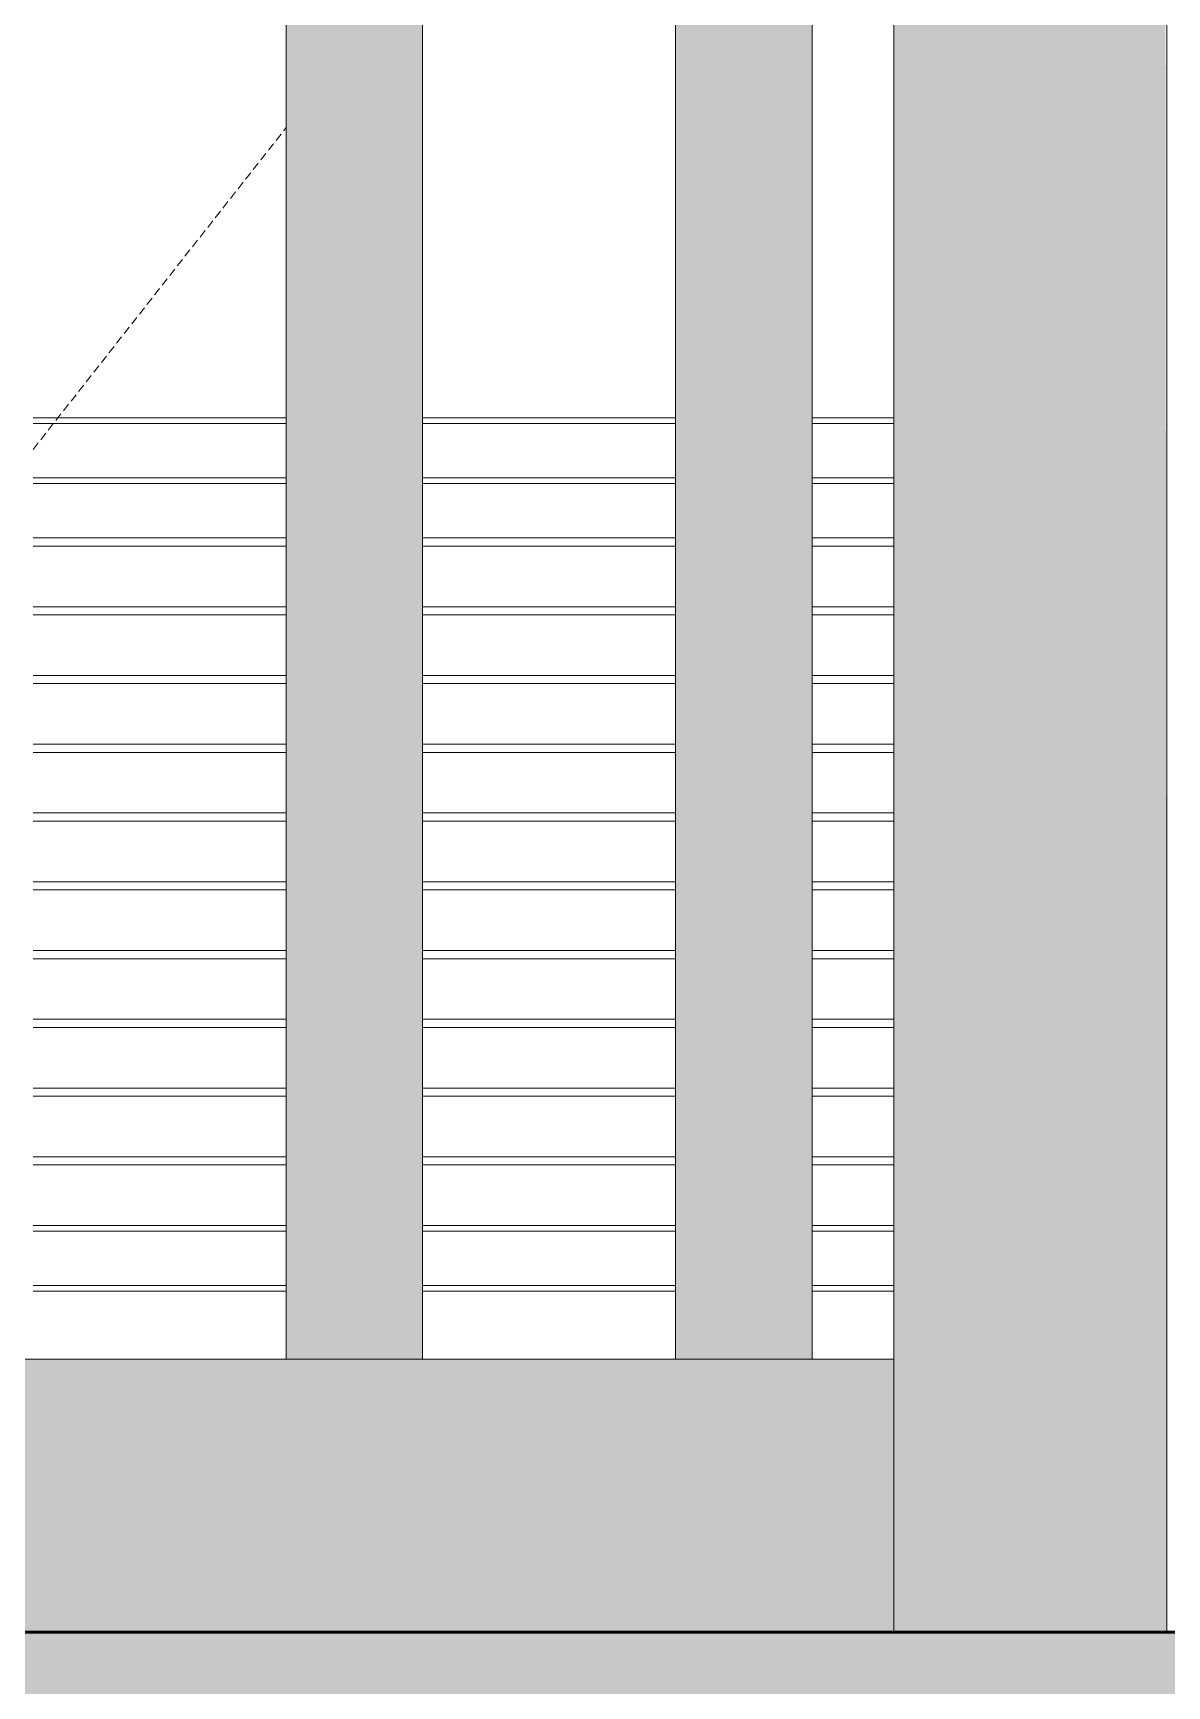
# Model space of a CAD drawing. Header units: millimetres. Extents: x 902415 to 1199587, y -3757 to 35605.
# Drawn here: x 996994 to 997410, y 5180 to 5786 of the extents above; entities that cross this region are included whole.
import ezdxf

# ---------------------------------------------------------------- set-up
doc = ezdxf.new("R2010")
doc.units = ezdxf.units.MM
for name, pattern in [('AEC_Center', [24, 12, -4, 4, -4]), ('Center', [178.333333, 20.833333, -52.5, 52.5, -52.5]), ('Dash Small', [9, 3, -1.5, 3, -1.5])]:
    doc.linetypes.add(name, pattern=pattern)
for name, color, linetype, lineweight in [('A-DETL', 90, 'Continuous', 18), ('A-DETL-GENF', 92, 'Continuous', 5), ('A-DOOR', 31, 'Continuous', 5), ('A-FLOR-LEVL', 51, 'Continuous', 5), ('A-GLAZ-CWMG', 51, 'Continuous', 5)]:
    doc.layers.add(name, color=color, linetype=linetype, lineweight=lineweight)

# ---------------------------------------------------------------- blocks, each defined once
blk = doc.blocks.new('X_Door-Panel-Hinge-Standard - Standard-V24-North - Grids A')
at = {"layer": 'A-DOOR', "linetype": 'Dash Small'}
blk.add_line((996994.25, 5633.46), (997086.96, 5751.37), dxfattribs=at)
at = {"layer": 'A-DOOR'}
for p, q in [((996994.25, 5645), (997086.96, 5645)), ((996994.25, 5643), (997086.96, 5643)), ((997136.96, 5645), (997229.67, 5645)), ((997136.96, 5643), (997229.67, 5643)), ((997279.67, 5645), (997309.67, 5645)), ((997279.67, 5643), (997309.67, 5643)), ((996994.25, 5623), (997086.96, 5623)), ((997136.96, 5623), (997229.67, 5623)), ((997279.67, 5623), (997309.67, 5623)), ((996994.25, 5621), (997086.96, 5621)), ((997136.96, 5621), (997229.67, 5621)), ((997279.67, 5621), (997309.67, 5621)), ((997086.96, 5601), (996994.25, 5601)), ((996994.25, 5598), (997086.96, 5598)), ((997229.67, 5601), (997136.96, 5601)), ((997136.96, 5598), (997229.67, 5598)), ((997309.67, 5601), (997279.67, 5601)), ((997279.67, 5598), (997309.67, 5598)), ((997086.96, 5575.8), (996994.25, 5575.8)), ((997229.67, 5575.8), (997136.96, 5575.8)), ((997309.67, 5575.8), (997279.67, 5575.8)), ((996994.25, 5572.8), (997086.96, 5572.8)), ((997136.96, 5572.8), (997229.67, 5572.8)), ((997279.67, 5572.8), (997309.67, 5572.8)), ((997086.96, 5550.6), (996994.25, 5550.6)), ((997229.67, 5550.6), (997136.96, 5550.6)), ((997309.67, 5550.6), (997279.67, 5550.6)), ((996994.25, 5547.6), (997086.96, 5547.6)), ((997136.96, 5547.6), (997229.67, 5547.6)), ((997279.67, 5547.6), (997309.67, 5547.6)), ((997086.96, 5525.4), (996994.25, 5525.4)), ((997229.67, 5525.4), (997136.96, 5525.4)), ((997309.67, 5525.4), (997279.67, 5525.4)), ((996994.25, 5522.4), (997086.96, 5522.4)), ((997136.96, 5522.4), (997229.67, 5522.4)), ((997279.67, 5522.4), (997309.67, 5522.4)), ((997086.96, 5500.2), (996994.25, 5500.2)), ((996994.25, 5497.2), (997086.96, 5497.2)), ((997229.67, 5500.2), (997136.96, 5500.2)), ((997136.96, 5497.2), (997229.67, 5497.2)), ((997309.67, 5500.2), (997279.67, 5500.2)), ((997279.67, 5497.2), (997309.67, 5497.2)), ((997086.96, 5475), (996994.25, 5475)), ((996994.25, 5472), (997086.96, 5472)), ((997229.67, 5475), (997136.96, 5475)), ((997136.96, 5472), (997229.67, 5472)), ((997309.67, 5475), (997279.67, 5475)), ((997279.67, 5472), (997309.67, 5472)), ((997086.96, 5449.8), (996994.25, 5449.8)), ((996994.25, 5446.8), (997086.96, 5446.8)), ((997229.67, 5449.8), (997136.96, 5449.8)), ((997136.96, 5446.8), (997229.67, 5446.8)), ((997309.67, 5449.8), (997279.67, 5449.8)), ((997279.67, 5446.8), (997309.67, 5446.8)), ((997086.96, 5424.6), (996994.25, 5424.6)), ((996994.25, 5421.6), (997086.96, 5421.6)), ((997229.67, 5424.6), (997136.96, 5424.6)), ((997136.96, 5421.6), (997229.67, 5421.6)), ((997309.67, 5424.6), (997279.67, 5424.6)), ((997279.67, 5421.6), (997309.67, 5421.6)), ((997086.96, 5399.4), (996994.25, 5399.4)), ((997229.67, 5399.4), (997136.96, 5399.4)), ((997309.67, 5399.4), (997279.67, 5399.4)), ((996994.25, 5396.4), (997086.96, 5396.4)), ((997136.96, 5396.4), (997229.67, 5396.4)), ((997279.67, 5396.4), (997309.67, 5396.4)), ((997086.96, 5374.2), (996994.25, 5374.2)), ((997229.67, 5374.2), (997136.96, 5374.2)), ((997309.67, 5374.2), (997279.67, 5374.2)), ((996994.25, 5371.2), (997086.96, 5371.2)), ((997136.96, 5371.2), (997229.67, 5371.2)), ((997279.67, 5371.2), (997309.67, 5371.2)), ((997086.96, 5349), (996994.25, 5349)), ((997229.67, 5349), (997136.96, 5349)), ((997309.67, 5349), (997279.67, 5349)), ((996994.25, 5347), (997086.96, 5347)), ((997136.96, 5347), (997229.67, 5347)), ((997279.67, 5347), (997309.67, 5347)), ((997086.96, 5327), (996994.25, 5327)), ((996994.25, 5325), (997086.96, 5325)), ((997229.67, 5327), (997136.96, 5327)), ((997136.96, 5325), (997229.67, 5325)), ((997309.67, 5327), (997279.67, 5327)), ((997279.67, 5325), (997309.67, 5325))]:
    blk.add_line(p, q, dxfattribs=at)
blk = doc.blocks.new('Curtain_Wall_Batten_Door - Louvre Single Door-2548306-North - Grids A')
at = {"layer": 'A-DOOR', "linetype": 'Center'}
for points in [[(997125.35, 5300), (997136.96, 5300), (997136.96, 7500), (997086.96, 7500), (997086.96, 5300)], [(997251.02, 5300), (997279.67, 5300), (997279.67, 7500), (997229.67, 7500), (997229.67, 5300), (997236.58, 5300)]]:
    blk.add_hatch(color=256, dxfattribs=at).paths.add_polyline_path(points)
at = {"layer": 'A-DOOR'}
for p, q in [((997086.96, 7500), (997086.96, 5300)), ((997136.96, 5300), (997136.96, 7500)), ((997229.67, 7500), (997229.67, 5300)), ((997279.67, 5300), (997279.67, 7500))]:
    blk.add_line(p, q, dxfattribs=at)
blk = doc.blocks.new('Rectangular Mullion - 100 x 100mm-2548305-North - Grids A')
at = {"layer": 'A-GLAZ-CWMG'}
blk.add_hatch(color=256, dxfattribs=at).paths.add_polyline_path([(996343.4, 5200), (997309.67, 5200), (997309.67, 5300), (996343.4, 5300), (996343.4, 5235.78)])
for p, q in [((996343.4, 5200), (996343.4, 5300)), ((996343.4, 5300), (997309.67, 5300)), ((997309.67, 5300), (997309.67, 5200))]:
    blk.add_line(p, q, dxfattribs=at)
blk = doc.blocks.new('Rectangular Mullion - 100 x 100mm-1677030-North - Grids A')
at = {"layer": 'A-GLAZ-CWMG'}
blk.add_hatch(color=256, dxfattribs=at).paths.add_polyline_path([(970126.01, 5200), (970128.2, 5200), (970126.01, 7600), (970028.2, 7600), (970028.2, 5200)])
for p, q in [((970028.2, 5200), (970028.2, 7600)), ((970128.2, 5200), (970128.2, 7600))]:
    blk.add_line(p, q, dxfattribs=at)

msp = doc.modelspace()

# ---------------------------------------------------------------- hatches: boundary and pattern name
at = {"layer": 'A-DETL-GENF'}
msp.add_hatch(color=7, dxfattribs=at).paths.add_polyline_path([(911282.18, 275.12), (1031734.49, 275.12), (1031734.5, 275.12), (1034503.38, 275.12), (1034503.38, 275.12), (1043561.44, 275.12), (1043561.44, 5200), (911282.18, 5200), (911282.18, 2942.26)])

# ---------------------------------------------------------------- linework, layer by layer
at = {"layer": 'A-DETL', "lineweight": 50}
msp.add_line((1043561.44, 5200), (911282.18, 5200), dxfattribs=at)
at = {"layer": 'A-FLOR-LEVL', "linetype": 'AEC_Center'}
msp.add_line((903214.69, 5200), (1037708.07, 5200), dxfattribs=at)

# ---------------------------------------------------------------- block references
at = {"layer": 'A-DOOR', "linetype": 'Center'}
msp.add_blockref('Curtain_Wall_Batten_Door - Louvre Single Door-2548306-North - Grids A', (0, 0), dxfattribs=at)
at = {"layer": 'A-DOOR'}
msp.add_blockref('X_Door-Panel-Hinge-Standard - Standard-V24-North - Grids A', (0, 0), dxfattribs=at)
at = {"layer": 'A-GLAZ-CWMG'}
for name, p in [('Rectangular Mullion - 100 x 100mm-1677030-North - Grids A', (27281.47, 0)), ('Rectangular Mullion - 100 x 100mm-2548305-North - Grids A', (0, 0))]:
    msp.add_blockref(name, p, dxfattribs=at)

doc.saveas('drawing.dxf')
